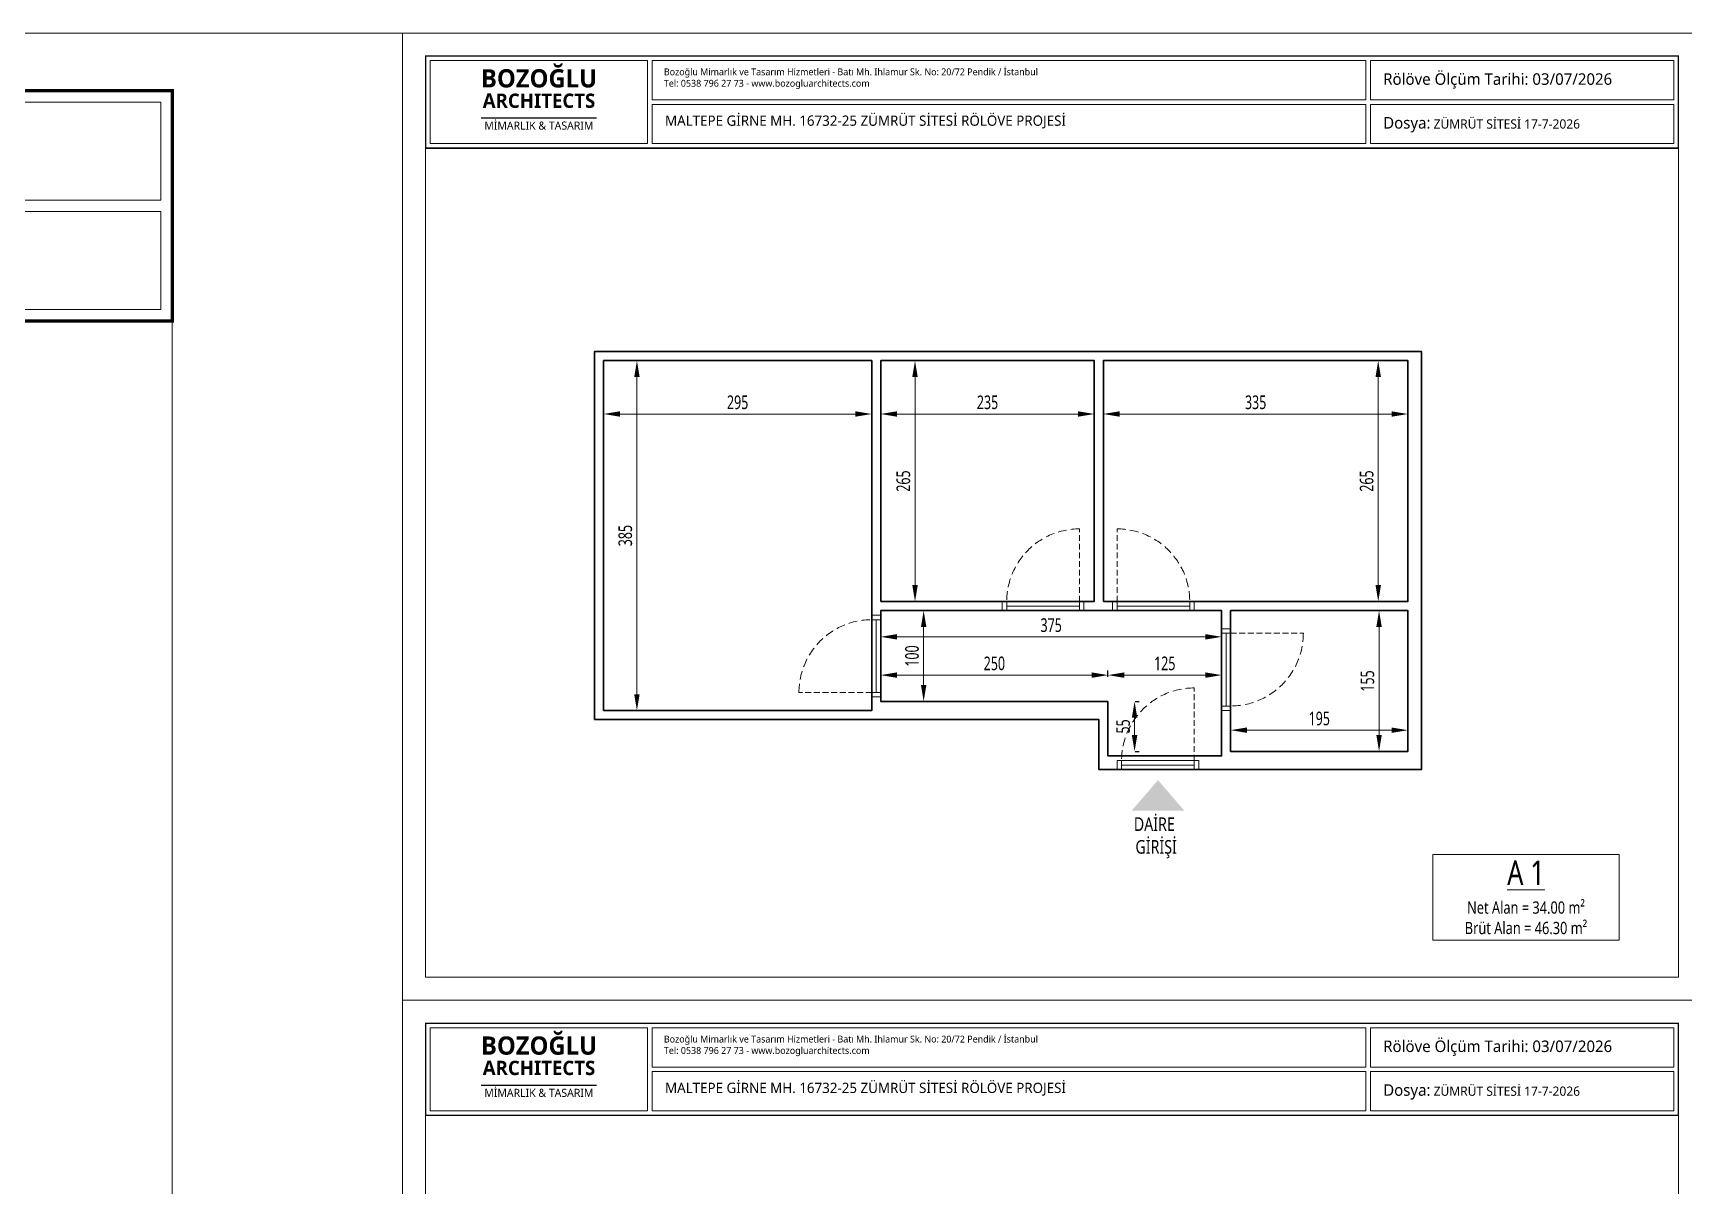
# Model space of a CAD drawing. Header units: metres. Extents: x 41905 to 73816, y -45641 to -42980.
# Drawn here: x 64077 to 65894, y -44249 to -42980 of the extents above; entities that cross this region are included whole.
import ezdxf

# ---------------------------------------------------------------- set-up
doc = ezdxf.new("R2010")
doc.units = ezdxf.units.M
doc.linetypes.add('HIDDEN2', pattern=[4.7625, 3.175, -1.5875])
for name, color, linetype, lineweight in [('A ALAN BRÜT', 5, 'Continuous', 30), ('A ANTET', 7, 'Continuous', 13), ('A DUVAR', 7, 'Continuous', 30), ('A KAPI', 11, 'Continuous', 13), ('A KAPI KESİK', 11, 'HIDDEN2', 13), ('A YAZI', 7, 'Continuous', 13)]:
    doc.layers.add(name, color=color, linetype=linetype, lineweight=lineweight)
for name, color, linetype, lineweight, true_color in [('A GİRİŞ OKU', 1, 'Continuous', 13, 0xff0000), ('A YAZDIRMA', 7, 'Continuous', 13, 0x848484), ('A ÖLÇÜ DIŞ', 1, 'Continuous', 13, 0xff0000)]:
    doc.layers.add(name, color=color, linetype=linetype, lineweight=lineweight, true_color=true_color)
doc.styles.add('HİB NORMAL', font='segoeui.ttf')
doc.styles.add('HİB Segoe Bold', font='segoeuib.ttf', dxfattribs={"width": 0.8})
doc.styles.add('HİB SEGOE Normal .7', font='segoeui.ttf', dxfattribs={"width": 0.7})
doc.styles.add('HİB Segoe Semilight .7', font='segoeuisl.ttf', dxfattribs={"width": 0.7})
doc.dimstyles.new('HİB New', dxfattribs={"dimtxt": 12, "dimasz": 18, "dimexe": 5, "dimexo": 30, "dimgap": 5, "dimtad": 1, "dimdec": 0, "dimzin": 0, "dimdsep": 46, "dimtxsty": 'HİB Segoe Semilight .7', "dimcen": 0.09, "dimclrd": 256, "dimclre": 256, "dimclrt": 256, "dimadec": 0, "dimazin": 0, "dimtfac": 1, "dimtdec": 4, "dimtix": 1, "dimtofl": 0, "dimtmove": 0, "dimatfit": 3, "dimfxl": 30, "dimfxlon": 1, "dimtvp": 1, "dimtolj": 1, "dimtzin": 0, "dimlwd": -1, "dimlwe": -3, "dimarcsym": 0})

# ---------------------------------------------------------------- blocks, each defined once
blk = doc.blocks.new('safsafsaf')
at = {"layer": 'A ANTET', "linetype": 'ByBlock', "ltscale": 100}
blk.add_line((49168, -37858.9), (52997.3, -37858.9), dxfattribs=at)
at = {"layer": 'A ANTET', "linetype": 'ByBlock', "ltscale": 100, "const_width": 4.22}
blk.add_lwpolyline([(49168, -37858.9), (52997.3, -37858.9), (52997.3, -38140.5), (49168, -38140.5)], close=True, dxfattribs=at)
at = {"layer": 'A ANTET', "linetype": 'ByBlock', "ltscale": 100}
for points in [[(52997.3, -40674.5), (49168, -40674.5), (49168, -37858.9), (52997.3, -37858.9)], [(49182.1, -37873), (49846.6, -37873), (49846.6, -38126.4), (49182.1, -38126.4)], [(49860.6, -37873), (52042.3, -37873), (52042.3, -37992.7), (49860.6, -37992.7)], [(52056.4, -37992.7), (52983.2, -37992.7), (52983.2, -37873), (52056.4, -37873)], [(49860.6, -38006.7), (52042.3, -38006.7), (52042.3, -38126.4), (49860.6, -38126.4)], [(52056.4, -38126.4), (52983.2, -38126.4), (52983.2, -38006.7), (52056.4, -38006.7)]]:
    blk.add_lwpolyline(points, close=True, dxfattribs=at)
blk.add_lwpolyline([(49337.9, -38048.6, 3.72, 3.72, 0), (49690.6, -38048.6, 0, 0, 0)], format="xyseb", dxfattribs=at)
at = {"layer": 'A YAZDIRMA', "linetype": 'ByBlock', "ltscale": 100}
blk.add_lwpolyline([(53278.8, -40744.9), (53278.8, -37788.5), (49097.6, -37788.5), (49097.6, -40744.9)], close=True, dxfattribs=at)
at = {"layer": 'A ANTET', "linetype": 'ByBlock', "ltscale": 100, "attachment_point": 1, "line_spacing_factor": 0.8, "style": 'HİB NORMAL'}
for s, insert, char_height, width in [('\\pxqc;{\\fSegoe UI Semibold|b0|i0|c162|p34;BOZOĞLU\\P\\pxqc;\\H0.7833x;ARCHITECTS\\P\\pxqc;\\H1.0213x;}', (49326, -37899.2), 55.749, 377.662), ('\\pxi-3,l4.25,qc,t4.25;MİMARLIK & TASARIM', (49291.1, -38059.2), 24.623, 415.716)]:
    blk.add_mtext(s, dxfattribs=dict(at, insert=insert, char_height=char_height, width=width))
at = {"layer": 'A ANTET', "linetype": 'ByBlock', "ltscale": 100, "attachment_point": 1, "style": 'HİB NORMAL'}
for s, insert, char_height, width in [('\\A1;\\pxql;Bozoğlu Mimarlık ve Tasarım Hizmetleri - Batı Mh. Ihlamur Sk. No: 20/72 Pendik / İstanbul\\PTel: 0538 796 27 73 - www.bozogluarchitects.com', (49896.5, -37896.8), 20.906, 1289.576), ('\\pxql;MALTEPE GİRNE MH. 16732-25 ZÜMRÜT SİTESİ RÖLÖVE PROJESİ', (49900, -38040.7), 31.359, 1361.276)]:
    blk.add_mtext(s, dxfattribs=dict(at, insert=insert, char_height=char_height, width=width))
at = {"layer": 'A ANTET', "color": 0, "linetype": 'ByBlock', "ltscale": 100, "char_height": 35.195, "width": 810.705, "attachment_point": 7, "style": 'HİB NORMAL'}
for s, insert in [('\\pxql;Rölöve Ölçüm Tarihi: 03/07/2026', (52095.2, -37958.7)), ('\\pxql;Dosya:{\\H0.8019x; ZÜMRÜT SİTESİ 17-7-2026}', (52095.2, -38092.4))]:
    blk.add_mtext(s, dxfattribs=dict(at, insert=insert))
blk = doc.blocks.new('*D18050')
at = {"layer": 'A ÖLÇÜ DIŞ', "lineweight": -3, "ltscale": 0.5}
for p, q in [((64705.2, -43370.5), (64705.2, -43404.2)), ((65000.2, -43370.5), (65000.2, -43404.2))]:
    blk.add_line(p, q, dxfattribs=at)
at = {"layer": 'A ÖLÇÜ DIŞ', "ltscale": 0.5}
blk.add_line((64723.2, -43399.2), (64982.2, -43399.2), dxfattribs=at)
at = {"layer": 'A ÖLÇÜ DIŞ'}
for points in [[(64723.2, -43396.2), (64723.2, -43402.2), (64705.2, -43399.2)], [(64982.2, -43402.2), (64982.2, -43396.2), (65000.2, -43399.2)]]:
    blk.add_solid(points, dxfattribs=at)
at = {"layer": 'Defpoints', "color": 0}
for p in [(64705.2, -43340.5), (65000.2, -43340.5), (65000.2, -43399.2)]:
    blk.add_point(p, dxfattribs=at)
at = {"layer": 'A ÖLÇÜ DIŞ', "ltscale": 0.5, "insert": (64852.7, -43386.4), "char_height": 15, "attachment_point": 5, "style": 'HİB SEGOE Normal .7'}
blk.add_mtext('\\A1;295', dxfattribs=at)
blk = doc.blocks.new('*D18051')
at = {"layer": 'A ÖLÇÜ DIŞ', "lineweight": -3, "ltscale": 0.5}
for p, q in [((65010.2, -43370.5), (65010.2, -43404.2)), ((65245.2, -43370.5), (65245.2, -43404.2))]:
    blk.add_line(p, q, dxfattribs=at)
at = {"layer": 'A ÖLÇÜ DIŞ', "ltscale": 0.5}
blk.add_line((65028.2, -43399.2), (65227.2, -43399.2), dxfattribs=at)
at = {"layer": 'A ÖLÇÜ DIŞ'}
for points in [[(65028.2, -43396.2), (65028.2, -43402.2), (65010.2, -43399.2)], [(65227.2, -43402.2), (65227.2, -43396.2), (65245.2, -43399.2)]]:
    blk.add_solid(points, dxfattribs=at)
at = {"layer": 'Defpoints', "color": 0}
for p in [(65010.2, -43340.5), (65245.2, -43340.5), (65245.2, -43399.2)]:
    blk.add_point(p, dxfattribs=at)
at = {"layer": 'A ÖLÇÜ DIŞ', "ltscale": 0.5, "insert": (65127.7, -43386.4), "char_height": 15, "attachment_point": 5, "style": 'HİB SEGOE Normal .7'}
blk.add_mtext('\\A1;235', dxfattribs=at)
blk = doc.blocks.new('*D18052')
at = {"layer": 'A ÖLÇÜ DIŞ', "lineweight": -3, "ltscale": 0.5}
for p, q in [((65255.2, -43370.5), (65255.2, -43404.2)), ((65590.2, -43370.5), (65590.2, -43404.2))]:
    blk.add_line(p, q, dxfattribs=at)
at = {"layer": 'A ÖLÇÜ DIŞ', "ltscale": 0.5}
blk.add_line((65273.2, -43399.2), (65572.2, -43399.2), dxfattribs=at)
at = {"layer": 'A ÖLÇÜ DIŞ'}
for points in [[(65273.2, -43396.2), (65273.2, -43402.2), (65255.2, -43399.2)], [(65572.2, -43402.2), (65572.2, -43396.2), (65590.2, -43399.2)]]:
    blk.add_solid(points, dxfattribs=at)
at = {"layer": 'Defpoints', "color": 0}
for p in [(65255.2, -43340.5), (65590.2, -43340.5), (65590.2, -43399.2)]:
    blk.add_point(p, dxfattribs=at)
at = {"layer": 'A ÖLÇÜ DIŞ', "ltscale": 0.5, "insert": (65422.7, -43386.4), "char_height": 15, "attachment_point": 5, "style": 'HİB SEGOE Normal .7'}
blk.add_mtext('\\A1;335', dxfattribs=at)
blk = doc.blocks.new('*D18053')
at = {"layer": 'A ÖLÇÜ DIŞ', "lineweight": -3, "ltscale": 0.5}
for p, q in [((64735.2, -43340.5), (64746.9, -43340.5)), ((64735.2, -43725.5), (64746.9, -43725.5))]:
    blk.add_line(p, q, dxfattribs=at)
at = {"layer": 'A ÖLÇÜ DIŞ', "ltscale": 0.5}
blk.add_line((64741.9, -43707.5), (64741.9, -43358.5), dxfattribs=at)
at = {"layer": 'A ÖLÇÜ DIŞ'}
for points in [[(64744.9, -43358.5), (64738.9, -43358.5), (64741.9, -43340.5)], [(64738.9, -43707.5), (64744.9, -43707.5), (64741.9, -43725.5)]]:
    blk.add_solid(points, dxfattribs=at)
at = {"layer": 'Defpoints', "color": 0}
for p in [(64705.2, -43340.5), (64741.9, -43340.5), (64705.2, -43725.5)]:
    blk.add_point(p, dxfattribs=at)
at = {"layer": 'A ÖLÇÜ DIŞ', "ltscale": 0.5, "insert": (64729.1, -43533), "char_height": 15, "attachment_point": 5, "rotation": 90, "style": 'HİB SEGOE Normal .7'}
blk.add_mtext('\\A1;385', dxfattribs=at)
blk = doc.blocks.new('*D18054')
at = {"layer": 'A ÖLÇÜ DIŞ', "lineweight": -3, "ltscale": 0.5}
for p, q in [((65040.2, -43340.5), (65052.9, -43340.5)), ((65040.2, -43605.5), (65052.9, -43605.5))]:
    blk.add_line(p, q, dxfattribs=at)
at = {"layer": 'A ÖLÇÜ DIŞ', "ltscale": 0.5}
blk.add_line((65047.9, -43358.5), (65047.9, -43587.5), dxfattribs=at)
at = {"layer": 'A ÖLÇÜ DIŞ'}
for points in [[(65050.9, -43358.5), (65044.9, -43358.5), (65047.9, -43340.5)], [(65044.9, -43587.5), (65050.9, -43587.5), (65047.9, -43605.5)]]:
    blk.add_solid(points, dxfattribs=at)
at = {"layer": 'Defpoints', "color": 0}
for p in [(65010.2, -43340.5), (65010.2, -43605.5), (65047.9, -43605.5)]:
    blk.add_point(p, dxfattribs=at)
at = {"layer": 'A ÖLÇÜ DIŞ', "ltscale": 0.5, "insert": (65035.1, -43473), "char_height": 15, "attachment_point": 5, "rotation": 90, "style": 'HİB SEGOE Normal .7'}
blk.add_mtext('\\A1;265', dxfattribs=at)
blk = doc.blocks.new('*D18055')
at = {"layer": 'A ÖLÇÜ DIŞ', "lineweight": -3, "ltscale": 0.5}
for p, q in [((65527.6, -43340.5), (65562.6, -43340.5)), ((65527.6, -43605.5), (65562.6, -43605.5))]:
    blk.add_line(p, q, dxfattribs=at)
at = {"layer": 'A ÖLÇÜ DIŞ', "ltscale": 0.5}
blk.add_line((65557.6, -43358.5), (65557.6, -43587.5), dxfattribs=at)
at = {"layer": 'A ÖLÇÜ DIŞ'}
for points in [[(65560.6, -43358.5), (65554.6, -43358.5), (65557.6, -43340.5)], [(65554.6, -43587.5), (65560.6, -43587.5), (65557.6, -43605.5)]]:
    blk.add_solid(points, dxfattribs=at)
at = {"layer": 'Defpoints', "color": 0}
for p in [(65255.2, -43340.5), (65255.2, -43605.5), (65557.6, -43605.5)]:
    blk.add_point(p, dxfattribs=at)
at = {"layer": 'A ÖLÇÜ DIŞ', "ltscale": 0.5, "insert": (65544.9, -43473), "char_height": 15, "attachment_point": 5, "rotation": 90, "style": 'HİB SEGOE Normal .7'}
blk.add_mtext('\\A1;265', dxfattribs=at)
blk = doc.blocks.new('*D18056')
at = {"layer": 'A ÖLÇÜ DIŞ', "lineweight": -3, "ltscale": 0.5}
for p, q in [((65560.2, -43615.5), (65553.5, -43615.5)), ((65560.2, -43770.5), (65553.5, -43770.5))]:
    blk.add_line(p, q, dxfattribs=at)
at = {"layer": 'A ÖLÇÜ DIŞ', "ltscale": 0.5}
blk.add_line((65558.5, -43633.5), (65558.5, -43752.5), dxfattribs=at)
at = {"layer": 'A ÖLÇÜ DIŞ'}
for points in [[(65561.5, -43633.5), (65555.5, -43633.5), (65558.5, -43615.5)], [(65555.5, -43752.5), (65561.5, -43752.5), (65558.5, -43770.5)]]:
    blk.add_solid(points, dxfattribs=at)
at = {"layer": 'Defpoints', "color": 0}
for p in [(65590.2, -43615.5), (65558.5, -43770.5), (65590.2, -43770.5)]:
    blk.add_point(p, dxfattribs=at)
at = {"layer": 'A ÖLÇÜ DIŞ', "ltscale": 0.5, "insert": (65545.7, -43693), "char_height": 15, "attachment_point": 5, "rotation": 90, "style": 'HİB SEGOE Normal .7'}
blk.add_mtext('\\A1;155', dxfattribs=at)
blk = doc.blocks.new('*D18057')
at = {"layer": 'A ÖLÇÜ DIŞ', "lineweight": -3, "ltscale": 0.5}
for p, q in [((65395.2, -43717.1), (65395.2, -43752.1)), ((65590.2, -43717.1), (65590.2, -43752.1))]:
    blk.add_line(p, q, dxfattribs=at)
at = {"layer": 'A ÖLÇÜ DIŞ', "ltscale": 0.5}
blk.add_line((65413.2, -43747.1), (65572.2, -43747.1), dxfattribs=at)
at = {"layer": 'A ÖLÇÜ DIŞ'}
for points in [[(65413.2, -43744.1), (65413.2, -43750.1), (65395.2, -43747.1)], [(65572.2, -43750.1), (65572.2, -43744.1), (65590.2, -43747.1)]]:
    blk.add_solid(points, dxfattribs=at)
at = {"layer": 'Defpoints', "color": 0}
for p in [(65395.2, -43615.5), (65590.2, -43615.5), (65590.2, -43747.1)]:
    blk.add_point(p, dxfattribs=at)
at = {"layer": 'A ÖLÇÜ DIŞ', "ltscale": 0.5, "insert": (65492.7, -43734.3), "char_height": 15, "attachment_point": 5, "style": 'HİB SEGOE Normal .7'}
blk.add_mtext('\\A1;195', dxfattribs=at)
blk = doc.blocks.new('*D18058')
at = {"layer": 'A ÖLÇÜ DIŞ', "lineweight": -3, "ltscale": 0.5}
for p, q in [((65010.2, -43645.5), (65010.2, -43649.4)), ((65385.2, -43645.5), (65385.2, -43649.4))]:
    blk.add_line(p, q, dxfattribs=at)
at = {"layer": 'A ÖLÇÜ DIŞ', "ltscale": 0.5}
blk.add_line((65028.2, -43644.4), (65367.2, -43644.4), dxfattribs=at)
at = {"layer": 'A ÖLÇÜ DIŞ'}
for points in [[(65028.2, -43641.4), (65028.2, -43647.4), (65010.2, -43644.4)], [(65367.2, -43647.4), (65367.2, -43641.4), (65385.2, -43644.4)]]:
    blk.add_solid(points, dxfattribs=at)
at = {"layer": 'Defpoints', "color": 0}
for p in [(65010.2, -43615.5), (65385.2, -43615.5), (65385.2, -43644.4)]:
    blk.add_point(p, dxfattribs=at)
at = {"layer": 'A ÖLÇÜ DIŞ', "ltscale": 0.5, "insert": (65197.7, -43631.6), "char_height": 15, "attachment_point": 5, "style": 'HİB SEGOE Normal .7'}
blk.add_mtext('\\A1;375', dxfattribs=at)
blk = doc.blocks.new('*D18059')
at = {"layer": 'A ÖLÇÜ DIŞ', "lineweight": -3, "ltscale": 0.5}
for p, q in [((65290.2, -43715.5), (65294.5, -43715.5)), ((65290.2, -43770.5), (65294.5, -43770.5))]:
    blk.add_line(p, q, dxfattribs=at)
at = {"layer": 'A ÖLÇÜ DIŞ', "ltscale": 0.5}
blk.add_line((65289.5, -43733.5), (65289.5, -43752.5), dxfattribs=at)
at = {"layer": 'A ÖLÇÜ DIŞ'}
for points in [[(65292.5, -43733.5), (65286.5, -43733.5), (65289.5, -43715.5)], [(65286.5, -43752.5), (65292.5, -43752.5), (65289.5, -43770.5)]]:
    blk.add_solid(points, dxfattribs=at)
at = {"layer": 'Defpoints', "color": 0}
for p in [(65260.2, -43715.5), (65260.2, -43770.5), (65289.5, -43770.5)]:
    blk.add_point(p, dxfattribs=at)
at = {"layer": 'A ÖLÇÜ DIŞ', "ltscale": 0.5, "insert": (65276.9, -43743), "char_height": 15, "attachment_point": 5, "rotation": 90, "style": 'HİB SEGOE Normal .7'}
blk.add_mtext('\\A1;55', dxfattribs=at)
blk = doc.blocks.new('*D18060')
at = {"layer": 'A ÖLÇÜ DIŞ', "lineweight": -3, "ltscale": 0.5}
for p, q in [((65260.2, -43685.5), (65260.2, -43681.5)), ((65385.2, -43685.5), (65385.2, -43681.5))]:
    blk.add_line(p, q, dxfattribs=at)
at = {"layer": 'A ÖLÇÜ DIŞ', "ltscale": 0.5}
blk.add_line((65278.2, -43686.5), (65367.2, -43686.5), dxfattribs=at)
at = {"layer": 'A ÖLÇÜ DIŞ'}
for points in [[(65278.2, -43683.5), (65278.2, -43689.5), (65260.2, -43686.5)], [(65367.2, -43689.5), (65367.2, -43683.5), (65385.2, -43686.5)]]:
    blk.add_solid(points, dxfattribs=at)
at = {"layer": 'Defpoints', "color": 0}
for p in [(65385.2, -43686.5), (65260.2, -43715.5), (65385.2, -43715.5)]:
    blk.add_point(p, dxfattribs=at)
at = {"layer": 'A ÖLÇÜ DIŞ', "ltscale": 0.5, "insert": (65322.7, -43673.7), "char_height": 15, "attachment_point": 5, "style": 'HİB SEGOE Normal .7'}
blk.add_mtext('\\A1;125', dxfattribs=at)
blk = doc.blocks.new('*D18061')
at = {"layer": 'A ÖLÇÜ DIŞ', "lineweight": -3, "ltscale": 0.5}
for p, q in [((65010.2, -43688.5), (65010.2, -43681.5)), ((65260.2, -43688.5), (65260.2, -43681.5))]:
    blk.add_line(p, q, dxfattribs=at)
at = {"layer": 'A ÖLÇÜ DIŞ', "ltscale": 0.5}
blk.add_line((65242.2, -43686.5), (65028.2, -43686.5), dxfattribs=at)
at = {"layer": 'A ÖLÇÜ DIŞ'}
for points in [[(65028.2, -43683.5), (65028.2, -43689.5), (65010.2, -43686.5)], [(65242.2, -43689.5), (65242.2, -43683.5), (65260.2, -43686.5)]]:
    blk.add_solid(points, dxfattribs=at)
at = {"layer": 'Defpoints', "color": 0}
for p in [(65010.2, -43686.5), (65010.2, -43718.5), (65260.2, -43718.5)]:
    blk.add_point(p, dxfattribs=at)
at = {"layer": 'A ÖLÇÜ DIŞ', "ltscale": 0.5, "insert": (65135.2, -43673.7), "char_height": 15, "attachment_point": 5, "style": 'HİB SEGOE Normal .7'}
blk.add_mtext('\\A1;250', dxfattribs=at)
blk = doc.blocks.new('KAPI 90X10')
at = {"layer": 'A KAPI', "color": 0}
for points in [[(5, 10), (0, 10), (0, 0), (5, 0)], [(85, 5), (85, 10), (5, 10), (5, 5)], [(90, 10), (85, 10), (85, 0), (90, 0)]]:
    blk.add_lwpolyline(points, close=True, dxfattribs=at)
at = {"layer": 'A KAPI KESİK', "color": 0, "ltscale": 2}
blk.add_line((85, 10), (85, 90), dxfattribs=at)
at = {"layer": 'A KAPI KESİK', "color": 0, "ltscale": 3}
blk.add_arc((85, 10), 80, 90, 180, dxfattribs=at)
at = {"layer": 'A YAZI', "color": 0, "style": 'HİB Segoe Semilight .7', "width": 0.7}
blk.add_attdef('KAPI_NO', (76.6, 23.8), '', height=12, rotation=90, dxfattribs=at)
blk = doc.blocks.new('*D18267')
at = {"layer": 'A ÖLÇÜ DIŞ', "lineweight": -3, "ltscale": 0.5}
for p, q in [((65040.2, -43615.5), (65062.4, -43615.5)), ((65040.2, -43715.5), (65062.4, -43715.5))]:
    blk.add_line(p, q, dxfattribs=at)
at = {"layer": 'A ÖLÇÜ DIŞ', "ltscale": 0.5}
blk.add_line((65057.4, -43633.5), (65057.4, -43697.5), dxfattribs=at)
at = {"layer": 'A ÖLÇÜ DIŞ'}
for points in [[(65060.4, -43633.5), (65054.4, -43633.5), (65057.4, -43615.5)], [(65054.4, -43697.5), (65060.4, -43697.5), (65057.4, -43715.5)]]:
    blk.add_solid(points, dxfattribs=at)
at = {"layer": 'Defpoints', "color": 0}
for p in [(65010.2, -43615.5), (65010.2, -43715.5), (65057.4, -43715.5)]:
    blk.add_point(p, dxfattribs=at)
at = {"layer": 'A ÖLÇÜ DIŞ', "ltscale": 0.5, "insert": (65044.6, -43665.5), "char_height": 15, "attachment_point": 5, "rotation": 90, "style": 'HİB SEGOE Normal .7'}
blk.add_mtext('\\A1;100', dxfattribs=at)

msp = doc.modelspace()

# ---------------------------------------------------------------- hatches: boundary and pattern name
at = {"layer": 'A GİRİŞ OKU', "ltscale": 100, "transparency": 33554687}
h = msp.add_hatch(color=256, dxfattribs=at)
h.dxf.hatch_style = 1
h.paths.add_polyline_path([(65286.4, -43835.5), (65344.1, -43835.5), (65315.3, -43802.1)])

# ---------------------------------------------------------------- linework, layer by layer
at = {"layer": 'A ALAN BRÜT', "ltscale": 0.5}
msp.add_lwpolyline([(64695.2, -43735.5), (64695.2, -43330.5), (65605.2, -43330.5), (65605.2, -43790.5), (65250.2, -43790.5), (65250.2, -43735.5)], close=True, dxfattribs=at)
at = {"layer": 'A DUVAR', "ltscale": 0.5}
for points in [[(64705.2, -43725.5), (64705.2, -43340.5), (65000.2, -43340.5), (65000.2, -43725.5)], [(65010.2, -43605.5), (65010.2, -43340.5), (65245.2, -43340.5), (65245.2, -43605.5)], [(65255.2, -43605.5), (65255.2, -43340.5), (65590.2, -43340.5), (65590.2, -43605.5)], [(65255.2, -43605.5), (65255.2, -43340.5), (65590.2, -43340.5), (65590.2, -43605.5)], [(65260.2, -43715.5), (65010.2, -43715.5), (65010.2, -43615.5), (65385.2, -43615.5), (65385.2, -43775.5), (65260.2, -43775.5)], [(65395.2, -43615.5), (65590.2, -43615.5), (65590.2, -43770.5), (65395.2, -43770.5)]]:
    msp.add_lwpolyline(points, close=True, dxfattribs=at)

# ---------------------------------------------------------------- block references
at = {"layer": 'A ANTET', "ltscale": 0.5}
for p, xscale, yscale, zscale in [((16533, -8970.3), 0.8999999999999999, 0.8999999999999999, 0.8999999999999999), ((46808.8, -29376.1), 0.36, 0.36, 0.36), ((46808.8, -30440.4), 0.36, 0.36, 0.36)]:
    msp.add_blockref('safsafsaf', p, dxfattribs=dict(at, xscale=xscale, yscale=yscale, zscale=zscale))
at = {"layer": 'A KAPI', "ltscale": 100}
for p in [(65143.8, -43615.6), (65270.2, -43790.6)]:
    msp.add_blockref('KAPI 90X10', p, dxfattribs=at)
at = {"layer": 'A KAPI', "ltscale": 100, "xscale": -1}
msp.add_blockref('KAPI 90X10', (65355.2, -43615.6), dxfattribs=at)
for p, rotation in [((65010.2, -43620.5), 89.99999999999984), ((65385.2, -43725.5), 270)]:
    msp.add_blockref('KAPI 90X10', p, dxfattribs=dict(at, rotation=rotation))

# ---------------------------------------------------------------- texts
at = {"layer": 'A YAZI', "ltscale": 100, "insert": (65311.2, -43843), "char_height": 15, "width": 136.235, "attachment_point": 2, "style": 'HİB Segoe Bold'}
msp.add_mtext('DAİRE\\P GİRİŞİ', dxfattribs=at)
at = {"layer": 'A YAZI', "ltscale": 100, "insert": (65624.4, -43971.8), "char_height": 13.5, "width": 191.473, "attachment_point": 7, "style": 'HİB Segoe Bold', "bg_fill": 16}
msp.add_mtext('\\pxqc;{\\H2x;\\LA 1\\P\\pxql;}Net Alan^I= 34.00 m²\\PBrüt Alan^I= 46.30 m²', dxfattribs=at)

# ---------------------------------------------------------------- dimensions: what is measured, and where the dimension line sits
at = {"layer": 'A ÖLÇÜ DIŞ', "ltscale": 0.5}
for base, p1, p2, picture, middle in [((65000.2, -43399.2), (64705.2, -43340.5), (65000.2, -43340.5), '*D18050', (64852.7, -43386.4)), ((65245.2, -43399.2), (65010.2, -43340.5), (65245.2, -43340.5), '*D18051', (65127.7, -43386.4)), ((65590.2, -43399.2), (65255.2, -43340.5), (65590.2, -43340.5), '*D18052', (65422.7, -43386.4)), ((65385.2, -43644.4), (65010.2, -43615.5), (65385.2, -43615.5), '*D18058', (65197.7, -43631.6)), ((65590.2, -43747.1), (65395.2, -43615.5), (65590.2, -43615.5), '*D18057', (65492.7, -43734.3)), ((65010.2, -43686.5), (65260.2, -43718.5), (65010.2, -43718.5), '*D18061', (65135.2, -43673.7)), ((65385.2, -43686.5), (65260.2, -43715.5), (65385.2, -43715.5), '*D18060', (65322.7, -43673.7))]:
    dim = msp.add_linear_dim(base=base, p1=p1, p2=p2, dimstyle='HİB New', override={"dimtxt": 15, "dimtxsty": 'HİB SEGOE Normal .7'}, dxfattribs=at)
    dim.commit()
    dim.dimension.update_dxf_attribs({"geometry": picture, "text_midpoint": middle})
for base, p1, p2, picture, middle in [((64741.9, -43340.5), (64705.2, -43725.5), (64705.2, -43340.5), '*D18053', (64729.1, -43533)), ((65047.9, -43605.5), (65010.2, -43340.5), (65010.2, -43605.5), '*D18054', (65035.1, -43473)), ((65557.6, -43605.5), (65255.2, -43340.5), (65255.2, -43605.5), '*D18055', (65544.9, -43473)), ((65057.4, -43715.5), (65010.2, -43615.5), (65010.2, -43715.5), '*D18267', (65044.6, -43665.5)), ((65558.5, -43770.5), (65590.2, -43615.5), (65590.2, -43770.5), '*D18056', (65545.7, -43693)), ((65289.5, -43770.5), (65260.2, -43715.5), (65260.2, -43770.5), '*D18059', (65276.9, -43743))]:
    dim = msp.add_linear_dim(base=base, p1=p1, p2=p2, angle=90, dimstyle='HİB New', override={"dimtxt": 15, "dimtxsty": 'HİB SEGOE Normal .7'}, dxfattribs=at)
    dim.commit()
    dim.dimension.update_dxf_attribs({"geometry": picture, "text_midpoint": middle})

doc.saveas('drawing.dxf')
